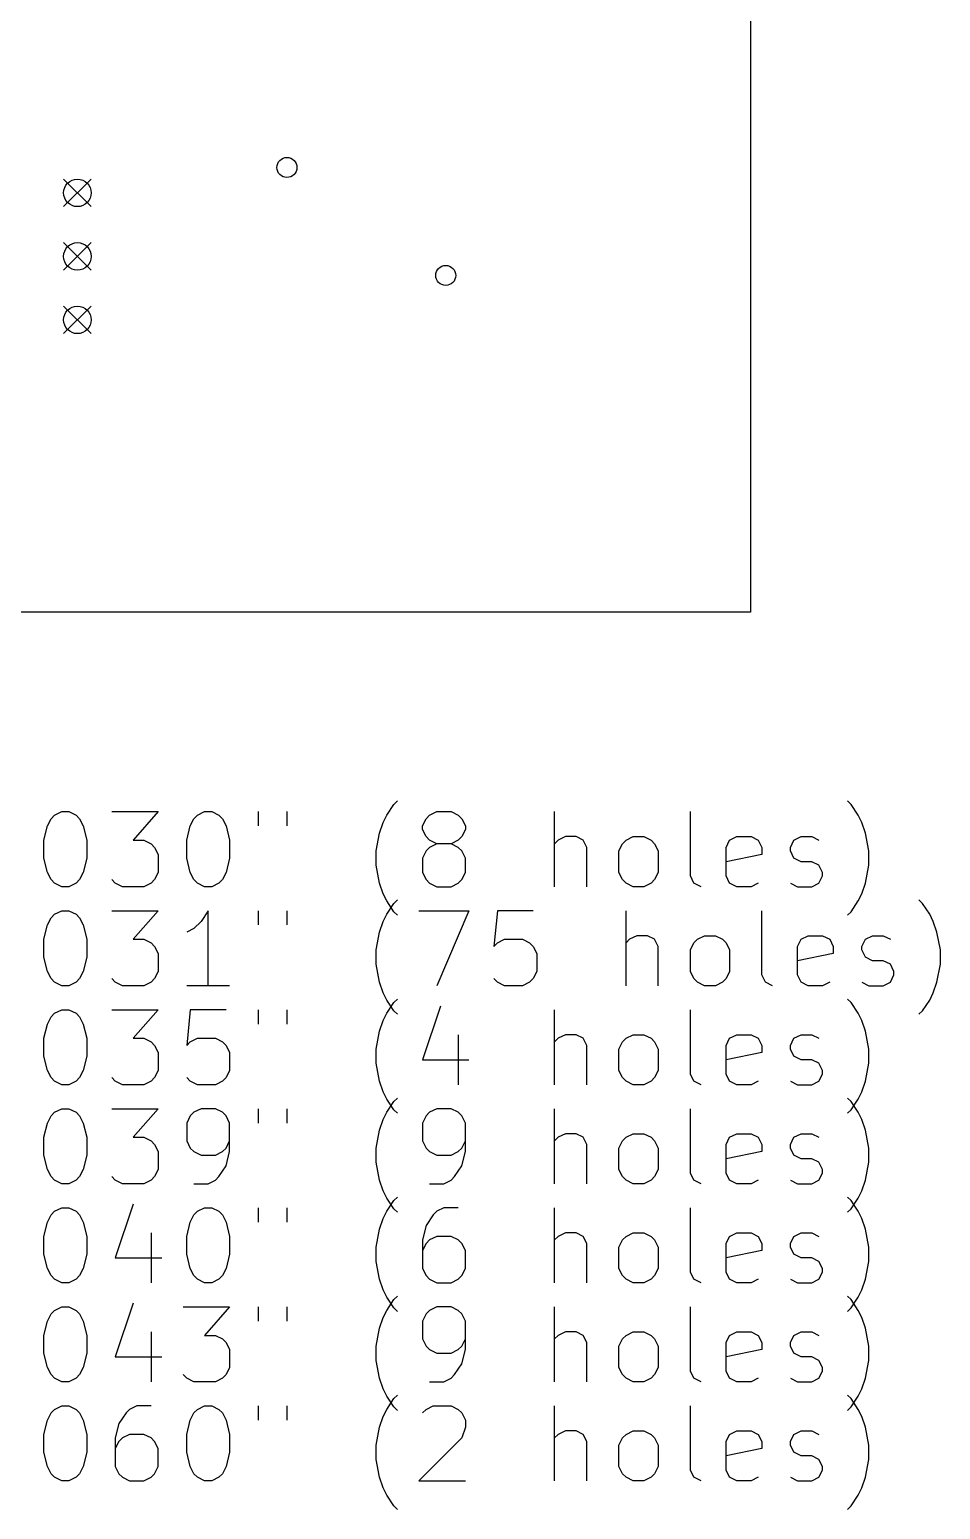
# Model space of a CAD drawing. Extents: x 100 to 170, y -134 to -17.
# Drawn here: x 133.2 to 169.6, y -134.4 to -75.3 of the extents above; entities that cross this region are included whole.
import ezdxf

# ---------------------------------------------------------------- set-up
doc = ezdxf.new("R2010")
doc.units = 0
doc.layers.add('BLACK', color=7, linetype='CONTINUOUS')

msp = doc.modelspace()

# ---------------------------------------------------------------- linework, layer by layer
at = {"layer": 'BLACK', "linetype": 'CONTINUOUS'}
for p, q in [((162.052, -17.272), (162.052, -98.552)), ((134.578, -81.238), (135.678, -82.338)), ((135.678, -81.238), (134.578, -82.338)), ((134.578, -83.778), (135.678, -84.878)), ((135.678, -83.778), (134.578, -84.878)), ((134.578, -86.318), (135.678, -87.418)), ((135.678, -86.318), (134.578, -87.418)), ((162.052, -98.552), (101.092, -98.552)), ((147.503, -106.677), (147.788, -106.248)), ((147.788, -106.248), (147.931, -106.106)), ((166.074, -106.248), (165.931, -106.106)), ((166.36, -106.677), (166.074, -106.248)), ((133.788, -107.677), (133.931, -107.106)), ((133.931, -107.106), (134.074, -106.82)), ((134.074, -106.82), (134.217, -106.677)), ((134.217, -106.677), (134.503, -106.534)), ((134.503, -106.534), (134.788, -106.534)), ((134.788, -106.534), (135.074, -106.677)), ((135.074, -106.677), (135.217, -106.82)), ((135.217, -106.82), (135.36, -107.106)), ((135.36, -107.106), (135.503, -107.677)), ((136.503, -106.534), (138.36, -106.534)), ((138.36, -106.534), (137.36, -107.677)), ((139.503, -107.677), (139.646, -107.106)), ((139.646, -107.106), (139.788, -106.82)), ((139.788, -106.82), (139.931, -106.677)), ((139.931, -106.677), (140.217, -106.534)), ((140.217, -106.534), (140.503, -106.534)), ((140.503, -106.534), (140.788, -106.677)), ((140.788, -106.677), (140.931, -106.82)), ((140.931, -106.82), (141.074, -107.106)), ((141.074, -107.106), (141.217, -107.677)), ((142.36, -106.534), (142.36, -107.106)), ((143.503, -106.534), (143.503, -107.106)), ((147.217, -107.391), (147.36, -106.963)), ((147.36, -106.963), (147.503, -106.677)), ((148.931, -107.106), (149.074, -106.82)), ((148.931, -107.248), (148.931, -107.106)), ((149.074, -106.82), (149.217, -106.677)), ((149.217, -106.677), (149.503, -106.534)), ((149.503, -106.534), (150.074, -106.534)), ((150.074, -106.534), (150.36, -106.677)), ((150.36, -106.677), (150.503, -106.82)), ((150.503, -106.82), (150.646, -107.106)), ((150.646, -107.106), (150.646, -107.248)), ((154.217, -109.534), (154.217, -106.534)), ((159.646, -109.106), (159.646, -106.534)), ((166.503, -106.963), (166.36, -106.677)), ((166.646, -107.391), (166.503, -106.963)), ((133.788, -108.391), (133.788, -107.677)), ((135.503, -107.677), (135.503, -108.391)), ((137.36, -107.677), (137.788, -107.677)), ((137.788, -107.677), (138.074, -107.82)), ((139.503, -108.391), (139.503, -107.677)), ((141.217, -107.677), (141.217, -108.391)), ((147.074, -108.106), (147.217, -107.391)), ((149.074, -107.534), (148.931, -107.248)), ((149.217, -107.677), (149.074, -107.534)), ((149.503, -107.82), (149.217, -107.677)), ((150.36, -107.677), (150.074, -107.82)), ((150.503, -107.534), (150.36, -107.677)), ((150.646, -107.248), (150.503, -107.534)), ((154.36, -107.677), (154.217, -107.82)), ((154.646, -107.534), (154.36, -107.677)), ((155.074, -107.534), (154.646, -107.534)), ((155.36, -107.677), (155.074, -107.534)), ((155.503, -107.963), (155.36, -107.677)), ((156.931, -107.82), (157.074, -107.677)), ((157.074, -107.677), (157.36, -107.534)), ((157.36, -107.534), (157.788, -107.534)), ((157.788, -107.534), (158.074, -107.677)), ((158.074, -107.677), (158.217, -107.82)), ((161.074, -107.963), (161.217, -107.677)), ((161.217, -107.677), (161.503, -107.534)), ((161.503, -107.534), (162.074, -107.534)), ((162.074, -107.534), (162.36, -107.677)), ((162.36, -107.677), (162.503, -107.963)), ((163.646, -107.963), (163.788, -107.677)), ((163.788, -107.677), (164.074, -107.534)), ((164.074, -107.534), (164.503, -107.534)), ((164.503, -107.534), (164.788, -107.677)), ((166.788, -108.106), (166.646, -107.391)), ((138.074, -107.82), (138.217, -107.963)), ((138.217, -107.963), (138.36, -108.248)), ((138.36, -108.248), (138.36, -108.963)), ((147.074, -108.677), (147.074, -108.106)), ((149.074, -108.106), (148.931, -108.391)), ((149.217, -107.963), (149.074, -108.106)), ((149.503, -107.82), (149.217, -107.963)), ((150.074, -107.82), (149.503, -107.82)), ((150.36, -107.963), (150.074, -107.82)), ((150.503, -108.106), (150.36, -107.963)), ((150.646, -108.391), (150.503, -108.106)), ((155.503, -109.534), (155.503, -107.963)), ((156.788, -108.106), (156.931, -107.82)), ((156.788, -108.963), (156.788, -108.106)), ((158.217, -107.82), (158.36, -108.106)), ((158.36, -108.106), (158.36, -108.963)), ((161.074, -109.106), (161.074, -107.963)), ((162.503, -108.248), (161.074, -108.534)), ((162.503, -107.963), (162.503, -108.248)), ((163.646, -108.106), (163.646, -107.963)), ((163.788, -108.391), (163.646, -108.106)), ((166.788, -108.677), (166.788, -108.106)), ((133.931, -108.963), (133.788, -108.391)), ((135.503, -108.391), (135.36, -108.963)), ((139.646, -108.963), (139.503, -108.391)), ((141.217, -108.391), (141.074, -108.963)), ((147.217, -109.391), (147.074, -108.677)), ((148.931, -108.391), (148.931, -108.963)), ((150.646, -108.963), (150.646, -108.391)), ((164.074, -108.534), (163.788, -108.391)), ((164.503, -108.534), (164.074, -108.534)), ((164.788, -108.677), (164.503, -108.534)), ((164.931, -108.963), (164.788, -108.677)), ((166.646, -109.391), (166.788, -108.677)), ((134.074, -109.248), (133.931, -108.963)), ((134.217, -109.391), (134.074, -109.248)), ((134.503, -109.534), (134.217, -109.391)), ((135.074, -109.391), (134.788, -109.534)), ((135.217, -109.248), (135.074, -109.391)), ((135.36, -108.963), (135.217, -109.248)), ((136.646, -109.391), (136.503, -109.248)), ((136.931, -109.534), (136.646, -109.391)), ((138.074, -109.391), (137.788, -109.534)), ((138.217, -109.248), (138.074, -109.391)), ((138.36, -108.963), (138.217, -109.248)), ((139.788, -109.248), (139.646, -108.963)), ((139.931, -109.391), (139.788, -109.248)), ((140.217, -109.534), (139.931, -109.391)), ((140.788, -109.391), (140.503, -109.534)), ((140.931, -109.248), (140.788, -109.391)), ((141.074, -108.963), (140.931, -109.248)), ((147.36, -109.82), (147.217, -109.391)), ((148.931, -108.963), (149.074, -109.248)), ((149.074, -109.248), (149.217, -109.391)), ((149.217, -109.391), (149.503, -109.534)), ((150.074, -109.534), (150.36, -109.391)), ((150.36, -109.391), (150.503, -109.248)), ((150.503, -109.248), (150.646, -108.963)), ((156.931, -109.248), (156.788, -108.963)), ((157.074, -109.391), (156.931, -109.248)), ((157.36, -109.534), (157.074, -109.391)), ((158.074, -109.391), (157.788, -109.534)), ((158.217, -109.248), (158.074, -109.391)), ((158.36, -108.963), (158.217, -109.248)), ((159.788, -109.391), (159.646, -109.106)), ((160.074, -109.534), (159.788, -109.391)), ((161.217, -109.391), (161.074, -109.106)), ((161.503, -109.534), (161.217, -109.391)), ((162.36, -109.391), (162.074, -109.534)), ((163.646, -109.391), (163.931, -109.534)), ((164.503, -109.534), (164.788, -109.391)), ((164.788, -109.391), (164.931, -109.106)), ((164.931, -109.106), (164.931, -108.963)), ((166.503, -109.82), (166.646, -109.391)), ((134.788, -109.534), (134.503, -109.534)), ((137.788, -109.534), (136.931, -109.534)), ((140.503, -109.534), (140.217, -109.534)), ((147.503, -110.106), (147.36, -109.82)), ((147.788, -110.208), (147.931, -110.066)), ((149.503, -109.534), (150.074, -109.534)), ((157.788, -109.534), (157.36, -109.534)), ((162.074, -109.534), (161.503, -109.534)), ((163.931, -109.534), (164.503, -109.534)), ((166.36, -110.106), (166.503, -109.82)), ((168.931, -110.208), (168.788, -110.066)), ((134.074, -110.78), (134.217, -110.637)), ((134.217, -110.637), (134.503, -110.494)), ((134.503, -110.494), (134.788, -110.494)), ((134.788, -110.494), (135.074, -110.637)), ((135.074, -110.637), (135.217, -110.78)), ((136.503, -110.494), (138.36, -110.494)), ((138.36, -110.494), (137.36, -111.637)), ((140.36, -110.494), (140.074, -110.923)), ((140.36, -113.494), (140.36, -110.494)), ((142.36, -110.494), (142.36, -111.066)), ((143.503, -110.494), (143.503, -111.066)), ((147.36, -110.923), (147.503, -110.637)), ((147.788, -110.534), (147.503, -110.106)), ((147.503, -110.637), (147.788, -110.208)), ((147.931, -110.677), (147.788, -110.534)), ((148.788, -110.494), (150.788, -110.494)), ((150.788, -110.494), (149.503, -113.494)), ((151.931, -110.494), (151.788, -111.923)), ((153.36, -110.494), (151.931, -110.494)), ((157.074, -113.494), (157.074, -110.494)), ((162.503, -113.066), (162.503, -110.494)), ((165.931, -110.677), (166.074, -110.534)), ((166.074, -110.534), (166.36, -110.106)), ((169.217, -110.637), (168.931, -110.208)), ((169.36, -110.923), (169.217, -110.637)), ((133.788, -111.637), (133.931, -111.066)), ((133.931, -111.066), (134.074, -110.78)), ((135.217, -110.78), (135.36, -111.066)), ((135.36, -111.066), (135.503, -111.637)), ((139.788, -111.208), (139.503, -111.351)), ((140.074, -110.923), (139.788, -111.208)), ((147.217, -111.351), (147.36, -110.923)), ((169.503, -111.351), (169.36, -110.923)), ((133.788, -112.351), (133.788, -111.637)), ((135.503, -111.637), (135.503, -112.351)), ((137.36, -111.637), (137.788, -111.637)), ((137.788, -111.637), (138.074, -111.78)), ((138.074, -111.78), (138.217, -111.923)), ((147.074, -112.066), (147.217, -111.351)), ((151.788, -111.923), (151.931, -111.78)), ((151.931, -111.78), (152.217, -111.637)), ((152.217, -111.637), (152.931, -111.637)), ((152.931, -111.637), (153.217, -111.78)), ((153.217, -111.78), (153.36, -111.923)), ((157.217, -111.637), (157.074, -111.78)), ((157.503, -111.494), (157.217, -111.637)), ((157.931, -111.494), (157.503, -111.494)), ((158.217, -111.637), (157.931, -111.494)), ((158.36, -111.923), (158.217, -111.637)), ((159.646, -112.066), (159.788, -111.78)), ((159.788, -111.78), (159.931, -111.637)), ((159.931, -111.637), (160.217, -111.494)), ((160.217, -111.494), (160.646, -111.494)), ((160.646, -111.494), (160.931, -111.637)), ((160.931, -111.637), (161.074, -111.78)), ((161.074, -111.78), (161.217, -112.066)), ((163.931, -111.923), (164.074, -111.637)), ((164.074, -111.637), (164.36, -111.494)), ((164.36, -111.494), (164.931, -111.494)), ((164.931, -111.494), (165.217, -111.637)), ((165.217, -111.637), (165.36, -111.923)), ((166.503, -111.923), (166.646, -111.637)), ((166.646, -111.637), (166.931, -111.494)), ((166.931, -111.494), (167.36, -111.494)), ((167.36, -111.494), (167.646, -111.637)), ((169.646, -112.066), (169.503, -111.351)), ((133.931, -112.923), (133.788, -112.351)), ((135.503, -112.351), (135.36, -112.923)), ((138.217, -111.923), (138.36, -112.208)), ((138.36, -112.208), (138.36, -112.923)), ((147.074, -112.637), (147.074, -112.066)), ((153.36, -111.923), (153.503, -112.208)), ((153.503, -112.208), (153.503, -112.923)), ((158.36, -113.494), (158.36, -111.923)), ((159.646, -112.923), (159.646, -112.066)), ((161.217, -112.066), (161.217, -112.923)), ((163.931, -113.066), (163.931, -111.923)), ((165.36, -112.208), (163.931, -112.494)), ((165.36, -111.923), (165.36, -112.208)), ((166.503, -112.066), (166.503, -111.923)), ((166.646, -112.351), (166.503, -112.066)), ((166.931, -112.494), (166.646, -112.351)), ((169.646, -112.637), (169.646, -112.066)), ((134.074, -113.208), (133.931, -112.923)), ((135.36, -112.923), (135.217, -113.208)), ((138.36, -112.923), (138.217, -113.208)), ((147.217, -113.351), (147.074, -112.637)), ((153.503, -112.923), (153.36, -113.208)), ((159.788, -113.208), (159.646, -112.923)), ((161.217, -112.923), (161.074, -113.208)), ((167.36, -112.494), (166.931, -112.494)), ((167.646, -112.637), (167.36, -112.494)), ((167.788, -112.923), (167.646, -112.637)), ((167.788, -113.066), (167.788, -112.923)), ((169.503, -113.351), (169.646, -112.637)), ((134.217, -113.351), (134.074, -113.208)), ((134.503, -113.494), (134.217, -113.351)), ((134.788, -113.494), (134.503, -113.494)), ((135.074, -113.351), (134.788, -113.494)), ((135.217, -113.208), (135.074, -113.351)), ((136.646, -113.351), (136.503, -113.208)), ((136.931, -113.494), (136.646, -113.351)), ((137.788, -113.494), (136.931, -113.494)), ((138.074, -113.351), (137.788, -113.494)), ((138.217, -113.208), (138.074, -113.351)), ((141.217, -113.494), (139.503, -113.494)), ((147.36, -113.78), (147.217, -113.351)), ((151.931, -113.351), (151.788, -113.208)), ((152.217, -113.494), (151.931, -113.351)), ((152.931, -113.494), (152.217, -113.494)), ((153.217, -113.351), (152.931, -113.494)), ((153.36, -113.208), (153.217, -113.351)), ((159.931, -113.351), (159.788, -113.208)), ((160.217, -113.494), (159.931, -113.351)), ((160.646, -113.494), (160.217, -113.494)), ((160.931, -113.351), (160.646, -113.494)), ((161.074, -113.208), (160.931, -113.351)), ((162.646, -113.351), (162.503, -113.066)), ((162.931, -113.494), (162.646, -113.351)), ((164.074, -113.351), (163.931, -113.066)), ((164.36, -113.494), (164.074, -113.351)), ((164.931, -113.494), (164.36, -113.494)), ((165.217, -113.351), (164.931, -113.494)), ((166.503, -113.351), (166.788, -113.494)), ((166.788, -113.494), (167.36, -113.494)), ((167.36, -113.494), (167.646, -113.351)), ((167.646, -113.351), (167.788, -113.066)), ((169.36, -113.78), (169.503, -113.351)), ((147.503, -114.066), (147.36, -113.78)), ((147.788, -114.494), (147.503, -114.066)), ((147.503, -114.597), (147.788, -114.168)), ((147.788, -114.168), (147.931, -114.026)), ((166.074, -114.168), (165.931, -114.026)), ((166.36, -114.597), (166.074, -114.168)), ((168.931, -114.494), (169.217, -114.066)), ((169.217, -114.066), (169.36, -113.78)), ((133.931, -115.026), (134.074, -114.74)), ((134.074, -114.74), (134.217, -114.597)), ((134.217, -114.597), (134.503, -114.454)), ((134.503, -114.454), (134.788, -114.454)), ((134.788, -114.454), (135.074, -114.597)), ((135.074, -114.597), (135.217, -114.74)), ((135.217, -114.74), (135.36, -115.026)), ((136.503, -114.454), (138.36, -114.454)), ((138.36, -114.454), (137.36, -115.597)), ((139.646, -114.454), (139.503, -115.883)), ((141.074, -114.454), (139.646, -114.454)), ((142.36, -114.454), (142.36, -115.026)), ((143.503, -114.454), (143.503, -115.026)), ((147.36, -114.883), (147.503, -114.597)), ((147.931, -114.637), (147.788, -114.494)), ((149.646, -114.311), (148.931, -116.454)), ((154.217, -117.454), (154.217, -114.454)), ((159.646, -117.026), (159.646, -114.454)), ((166.503, -114.883), (166.36, -114.597)), ((168.788, -114.637), (168.931, -114.494)), ((133.788, -115.597), (133.931, -115.026)), ((135.36, -115.026), (135.503, -115.597)), ((147.074, -116.026), (147.217, -115.311)), ((147.217, -115.311), (147.36, -114.883)), ((166.646, -115.311), (166.503, -114.883)), ((166.788, -116.026), (166.646, -115.311)), ((133.788, -116.311), (133.788, -115.597)), ((135.503, -115.597), (135.503, -116.311)), ((137.36, -115.597), (137.788, -115.597)), ((137.788, -115.597), (138.074, -115.74)), ((138.074, -115.74), (138.217, -115.883)), ((138.217, -115.883), (138.36, -116.168)), ((139.503, -115.883), (139.646, -115.74)), ((139.646, -115.74), (139.931, -115.597)), ((139.931, -115.597), (140.646, -115.597)), ((140.646, -115.597), (140.931, -115.74)), ((140.931, -115.74), (141.074, -115.883)), ((141.074, -115.883), (141.217, -116.168)), ((150.36, -115.454), (150.36, -117.454)), ((154.36, -115.597), (154.217, -115.74)), ((154.646, -115.454), (154.36, -115.597)), ((155.074, -115.454), (154.646, -115.454)), ((155.36, -115.597), (155.074, -115.454)), ((155.503, -115.883), (155.36, -115.597)), ((155.503, -117.454), (155.503, -115.883)), ((156.788, -116.026), (156.931, -115.74)), ((156.931, -115.74), (157.074, -115.597)), ((157.074, -115.597), (157.36, -115.454)), ((157.36, -115.454), (157.788, -115.454)), ((157.788, -115.454), (158.074, -115.597)), ((158.074, -115.597), (158.217, -115.74)), ((158.217, -115.74), (158.36, -116.026)), ((161.074, -115.883), (161.217, -115.597)), ((161.074, -117.026), (161.074, -115.883)), ((161.217, -115.597), (161.503, -115.454)), ((161.503, -115.454), (162.074, -115.454)), ((162.074, -115.454), (162.36, -115.597)), ((162.36, -115.597), (162.503, -115.883)), ((162.503, -115.883), (162.503, -116.168)), ((163.646, -115.883), (163.788, -115.597)), ((163.646, -116.026), (163.646, -115.883)), ((163.788, -115.597), (164.074, -115.454)), ((164.074, -115.454), (164.503, -115.454)), ((164.503, -115.454), (164.788, -115.597)), ((133.931, -116.883), (133.788, -116.311)), ((135.503, -116.311), (135.36, -116.883)), ((138.36, -116.168), (138.36, -116.883)), ((141.217, -116.168), (141.217, -116.883)), ((147.074, -116.597), (147.074, -116.026)), ((148.931, -116.454), (150.788, -116.454)), ((156.788, -116.883), (156.788, -116.026)), ((158.36, -116.026), (158.36, -116.883)), ((162.503, -116.168), (161.074, -116.454)), ((163.788, -116.311), (163.646, -116.026)), ((164.074, -116.454), (163.788, -116.311)), ((164.503, -116.454), (164.074, -116.454)), ((164.788, -116.597), (164.503, -116.454)), ((166.788, -116.597), (166.788, -116.026)), ((134.074, -117.168), (133.931, -116.883)), ((134.217, -117.311), (134.074, -117.168)), ((135.217, -117.168), (135.074, -117.311)), ((135.36, -116.883), (135.217, -117.168)), ((136.646, -117.311), (136.503, -117.168)), ((138.217, -117.168), (138.074, -117.311)), ((138.36, -116.883), (138.217, -117.168)), ((139.646, -117.311), (139.503, -117.168)), ((141.074, -117.168), (140.931, -117.311)), ((141.217, -116.883), (141.074, -117.168)), ((147.217, -117.311), (147.074, -116.597)), ((156.931, -117.168), (156.788, -116.883)), ((157.074, -117.311), (156.931, -117.168)), ((158.217, -117.168), (158.074, -117.311)), ((158.36, -116.883), (158.217, -117.168)), ((159.788, -117.311), (159.646, -117.026)), ((161.217, -117.311), (161.074, -117.026)), ((164.931, -116.883), (164.788, -116.597)), ((164.788, -117.311), (164.931, -117.026)), ((164.931, -117.026), (164.931, -116.883)), ((166.646, -117.311), (166.788, -116.597)), ((134.503, -117.454), (134.217, -117.311)), ((134.788, -117.454), (134.503, -117.454)), ((135.074, -117.311), (134.788, -117.454)), ((136.931, -117.454), (136.646, -117.311)), ((137.788, -117.454), (136.931, -117.454)), ((138.074, -117.311), (137.788, -117.454)), ((139.931, -117.454), (139.646, -117.311)), ((140.646, -117.454), (139.931, -117.454)), ((140.931, -117.311), (140.646, -117.454)), ((147.36, -117.74), (147.217, -117.311)), ((147.503, -118.026), (147.36, -117.74)), ((157.36, -117.454), (157.074, -117.311)), ((157.788, -117.454), (157.36, -117.454)), ((158.074, -117.311), (157.788, -117.454)), ((160.074, -117.454), (159.788, -117.311)), ((161.503, -117.454), (161.217, -117.311)), ((162.074, -117.454), (161.503, -117.454)), ((162.36, -117.311), (162.074, -117.454)), ((163.646, -117.311), (163.931, -117.454)), ((163.931, -117.454), (164.503, -117.454)), ((164.503, -117.454), (164.788, -117.311)), ((166.36, -118.026), (166.503, -117.74)), ((166.503, -117.74), (166.646, -117.311)), ((147.788, -118.454), (147.503, -118.026)), ((147.503, -118.557), (147.788, -118.128)), ((147.788, -118.128), (147.931, -117.986)), ((166.074, -118.128), (165.931, -117.986)), ((166.074, -118.454), (166.36, -118.026)), ((166.36, -118.557), (166.074, -118.128)), ((133.931, -118.986), (134.074, -118.7)), ((134.074, -118.7), (134.217, -118.557)), ((134.217, -118.557), (134.503, -118.414)), ((134.503, -118.414), (134.788, -118.414)), ((134.788, -118.414), (135.074, -118.557)), ((135.074, -118.557), (135.217, -118.7)), ((135.217, -118.7), (135.36, -118.986)), ((136.503, -118.414), (138.36, -118.414)), ((138.36, -118.414), (137.36, -119.557)), ((139.646, -118.7), (139.503, -118.986)), ((139.788, -118.557), (139.646, -118.7)), ((140.074, -118.414), (139.788, -118.557)), ((140.646, -118.414), (140.074, -118.414)), ((140.931, -118.557), (140.646, -118.414)), ((141.074, -118.7), (140.931, -118.557)), ((141.217, -118.986), (141.074, -118.7)), ((142.36, -118.414), (142.36, -118.986)), ((143.503, -118.414), (143.503, -118.986)), ((147.217, -119.271), (147.36, -118.843)), ((147.36, -118.843), (147.503, -118.557)), ((147.931, -118.597), (147.788, -118.454)), ((149.074, -118.7), (148.931, -118.986)), ((149.217, -118.557), (149.074, -118.7)), ((149.503, -118.414), (149.217, -118.557)), ((150.074, -118.414), (149.503, -118.414)), ((150.36, -118.557), (150.074, -118.414)), ((150.503, -118.7), (150.36, -118.557)), ((150.646, -118.986), (150.503, -118.7)), ((154.217, -121.414), (154.217, -118.414)), ((159.646, -120.986), (159.646, -118.414)), ((165.931, -118.597), (166.074, -118.454)), ((166.503, -118.843), (166.36, -118.557)), ((166.646, -119.271), (166.503, -118.843)), ((133.788, -119.557), (133.931, -118.986)), ((135.36, -118.986), (135.503, -119.557)), ((139.503, -118.986), (139.503, -119.7)), ((141.217, -120.128), (141.217, -118.986)), ((147.074, -119.986), (147.217, -119.271)), ((148.931, -118.986), (148.931, -119.7)), ((150.646, -120.128), (150.646, -118.986)), ((154.646, -119.414), (154.36, -119.557)), ((155.074, -119.414), (154.646, -119.414)), ((155.36, -119.557), (155.074, -119.414)), ((157.074, -119.557), (157.36, -119.414)), ((157.36, -119.414), (157.788, -119.414)), ((157.788, -119.414), (158.074, -119.557)), ((161.217, -119.557), (161.503, -119.414)), ((161.503, -119.414), (162.074, -119.414)), ((162.074, -119.414), (162.36, -119.557)), ((163.788, -119.557), (164.074, -119.414)), ((164.074, -119.414), (164.503, -119.414)), ((164.503, -119.414), (164.788, -119.557)), ((166.788, -119.986), (166.646, -119.271)), ((133.788, -120.271), (133.788, -119.557)), ((135.503, -119.557), (135.503, -120.271)), ((137.36, -119.557), (137.788, -119.557)), ((137.788, -119.557), (138.074, -119.7)), ((138.074, -119.7), (138.217, -119.843)), ((138.217, -119.843), (138.36, -120.128)), ((138.36, -120.128), (138.36, -120.843)), ((139.503, -119.7), (139.646, -119.986)), ((139.646, -119.986), (139.788, -120.128)), ((139.788, -120.128), (140.074, -120.271)), ((140.646, -120.271), (140.931, -120.128)), ((140.931, -120.128), (141.074, -119.986)), ((141.074, -119.986), (141.217, -119.7)), ((141.074, -120.7), (141.217, -120.128)), ((147.074, -120.557), (147.074, -119.986)), ((148.931, -119.7), (149.074, -119.986)), ((149.074, -119.986), (149.217, -120.128)), ((149.217, -120.128), (149.503, -120.271)), ((150.074, -120.271), (150.36, -120.128)), ((150.36, -120.128), (150.503, -119.986)), ((150.503, -119.986), (150.646, -119.7)), ((150.503, -120.7), (150.646, -120.128)), ((154.36, -119.557), (154.217, -119.7)), ((155.503, -119.843), (155.36, -119.557)), ((155.503, -121.414), (155.503, -119.843)), ((156.788, -119.986), (156.931, -119.7)), ((156.788, -120.843), (156.788, -119.986)), ((156.931, -119.7), (157.074, -119.557)), ((158.074, -119.557), (158.217, -119.7)), ((158.217, -119.7), (158.36, -119.986)), ((158.36, -119.986), (158.36, -120.843)), ((161.074, -119.843), (161.217, -119.557)), ((161.074, -120.986), (161.074, -119.843)), ((162.503, -120.128), (161.074, -120.414)), ((162.36, -119.557), (162.503, -119.843)), ((162.503, -119.843), (162.503, -120.128)), ((163.646, -119.843), (163.788, -119.557)), ((163.646, -119.986), (163.646, -119.843)), ((163.788, -120.271), (163.646, -119.986)), ((166.788, -120.557), (166.788, -119.986)), ((133.931, -120.843), (133.788, -120.271)), ((135.503, -120.271), (135.36, -120.843)), ((140.074, -120.271), (140.646, -120.271)), ((140.788, -121.128), (141.074, -120.7)), ((147.217, -121.271), (147.074, -120.557)), ((149.503, -120.271), (150.074, -120.271)), ((150.217, -121.128), (150.503, -120.7)), ((164.074, -120.414), (163.788, -120.271)), ((164.503, -120.414), (164.074, -120.414)), ((164.788, -120.557), (164.503, -120.414)), ((164.931, -120.843), (164.788, -120.557)), ((166.646, -121.271), (166.788, -120.557)), ((134.074, -121.128), (133.931, -120.843)), ((134.217, -121.271), (134.074, -121.128)), ((134.503, -121.414), (134.217, -121.271)), ((135.074, -121.271), (134.788, -121.414)), ((135.217, -121.128), (135.074, -121.271)), ((135.36, -120.843), (135.217, -121.128)), ((136.646, -121.271), (136.503, -121.128)), ((136.931, -121.414), (136.646, -121.271)), ((138.074, -121.271), (137.788, -121.414)), ((138.217, -121.128), (138.074, -121.271)), ((138.36, -120.843), (138.217, -121.128)), ((140.36, -121.414), (140.646, -121.271)), ((140.646, -121.271), (140.788, -121.128)), ((147.36, -121.7), (147.217, -121.271)), ((149.788, -121.414), (150.074, -121.271)), ((150.074, -121.271), (150.217, -121.128)), ((156.931, -121.128), (156.788, -120.843)), ((157.074, -121.271), (156.931, -121.128)), ((157.36, -121.414), (157.074, -121.271)), ((158.074, -121.271), (157.788, -121.414)), ((158.217, -121.128), (158.074, -121.271)), ((158.36, -120.843), (158.217, -121.128)), ((159.788, -121.271), (159.646, -120.986)), ((160.074, -121.414), (159.788, -121.271)), ((161.217, -121.271), (161.074, -120.986)), ((161.503, -121.414), (161.217, -121.271)), ((162.36, -121.271), (162.074, -121.414)), ((163.646, -121.271), (163.931, -121.414)), ((164.503, -121.414), (164.788, -121.271)), ((164.788, -121.271), (164.931, -120.986)), ((164.931, -120.986), (164.931, -120.843)), ((166.503, -121.7), (166.646, -121.271)), ((134.788, -121.414), (134.503, -121.414)), ((137.788, -121.414), (136.931, -121.414)), ((139.788, -121.414), (140.36, -121.414)), ((147.503, -121.986), (147.36, -121.7)), ((149.217, -121.414), (149.788, -121.414)), ((157.788, -121.414), (157.36, -121.414)), ((162.074, -121.414), (161.503, -121.414)), ((163.931, -121.414), (164.503, -121.414)), ((166.36, -121.986), (166.503, -121.7)), ((134.217, -122.517), (134.503, -122.374)), ((134.503, -122.374), (134.788, -122.374)), ((134.788, -122.374), (135.074, -122.517)), ((137.36, -122.231), (136.646, -124.374)), ((139.931, -122.517), (140.217, -122.374)), ((140.217, -122.374), (140.503, -122.374)), ((140.503, -122.374), (140.788, -122.517)), ((142.36, -122.374), (142.36, -122.946)), ((143.503, -122.374), (143.503, -122.946)), ((147.788, -122.414), (147.503, -121.986)), ((147.503, -122.517), (147.788, -122.088)), ((147.788, -122.088), (147.931, -121.946)), ((147.931, -122.557), (147.788, -122.414)), ((149.788, -122.374), (149.503, -122.517)), ((150.36, -122.374), (149.788, -122.374)), ((154.217, -125.374), (154.217, -122.374)), ((159.646, -124.946), (159.646, -122.374)), ((166.074, -122.088), (165.931, -121.946)), ((165.931, -122.557), (166.074, -122.414)), ((166.074, -122.414), (166.36, -121.986)), ((166.36, -122.517), (166.074, -122.088)), ((133.788, -123.517), (133.931, -122.946)), ((133.931, -122.946), (134.074, -122.66)), ((134.074, -122.66), (134.217, -122.517)), ((135.074, -122.517), (135.217, -122.66)), ((135.217, -122.66), (135.36, -122.946)), ((135.36, -122.946), (135.503, -123.517)), ((139.503, -123.517), (139.646, -122.946)), ((139.646, -122.946), (139.788, -122.66)), ((139.788, -122.66), (139.931, -122.517)), ((140.788, -122.517), (140.931, -122.66)), ((140.931, -122.66), (141.074, -122.946)), ((141.074, -122.946), (141.217, -123.517)), ((147.217, -123.231), (147.36, -122.803)), ((147.36, -122.803), (147.503, -122.517)), ((149.074, -123.088), (148.931, -123.66)), ((149.36, -122.66), (149.074, -123.088)), ((149.503, -122.517), (149.36, -122.66)), ((166.503, -122.803), (166.36, -122.517)), ((166.646, -123.231), (166.503, -122.803)), ((133.788, -124.231), (133.788, -123.517)), ((135.503, -123.517), (135.503, -124.231)), ((138.074, -123.374), (138.074, -125.374)), ((139.503, -124.231), (139.503, -123.517)), ((141.217, -123.517), (141.217, -124.231)), ((147.074, -123.946), (147.217, -123.231)), ((148.931, -123.66), (148.931, -124.803)), ((149.217, -123.66), (149.074, -123.803)), ((149.503, -123.517), (149.217, -123.66)), ((150.074, -123.517), (149.503, -123.517)), ((150.36, -123.66), (150.074, -123.517)), ((150.503, -123.803), (150.36, -123.66)), ((154.36, -123.517), (154.217, -123.66)), ((154.646, -123.374), (154.36, -123.517)), ((155.074, -123.374), (154.646, -123.374)), ((155.36, -123.517), (155.074, -123.374)), ((155.503, -123.803), (155.36, -123.517)), ((156.788, -123.946), (156.931, -123.66)), ((156.931, -123.66), (157.074, -123.517)), ((157.074, -123.517), (157.36, -123.374)), ((157.36, -123.374), (157.788, -123.374)), ((157.788, -123.374), (158.074, -123.517)), ((158.074, -123.517), (158.217, -123.66)), ((158.217, -123.66), (158.36, -123.946)), ((161.074, -123.803), (161.217, -123.517)), ((161.217, -123.517), (161.503, -123.374)), ((161.503, -123.374), (162.074, -123.374)), ((162.074, -123.374), (162.36, -123.517)), ((162.36, -123.517), (162.503, -123.803)), ((163.646, -123.803), (163.788, -123.517)), ((163.788, -123.517), (164.074, -123.374)), ((164.074, -123.374), (164.503, -123.374)), ((164.503, -123.374), (164.788, -123.517)), ((166.788, -123.946), (166.646, -123.231)), ((133.931, -124.803), (133.788, -124.231)), ((135.503, -124.231), (135.36, -124.803)), ((139.646, -124.803), (139.503, -124.231)), ((141.217, -124.231), (141.074, -124.803)), ((147.074, -124.517), (147.074, -123.946)), ((149.074, -123.803), (148.931, -124.088)), ((150.646, -124.088), (150.503, -123.803)), ((150.646, -124.803), (150.646, -124.088)), ((155.503, -125.374), (155.503, -123.803)), ((156.788, -124.803), (156.788, -123.946)), ((158.36, -123.946), (158.36, -124.803)), ((161.074, -124.946), (161.074, -123.803)), ((162.503, -124.088), (161.074, -124.374)), ((162.503, -123.803), (162.503, -124.088)), ((163.646, -123.946), (163.646, -123.803)), ((163.788, -124.231), (163.646, -123.946)), ((164.074, -124.374), (163.788, -124.231)), ((166.788, -124.517), (166.788, -123.946)), ((134.074, -125.088), (133.931, -124.803)), ((135.36, -124.803), (135.217, -125.088)), ((136.646, -124.374), (138.503, -124.374)), ((139.788, -125.088), (139.646, -124.803)), ((141.074, -124.803), (140.931, -125.088)), ((147.217, -125.231), (147.074, -124.517)), ((148.931, -124.803), (149.074, -125.088)), ((150.503, -125.088), (150.646, -124.803)), ((156.931, -125.088), (156.788, -124.803)), ((158.36, -124.803), (158.217, -125.088)), ((164.503, -124.374), (164.074, -124.374)), ((164.788, -124.517), (164.503, -124.374)), ((164.931, -124.803), (164.788, -124.517)), ((164.931, -124.946), (164.931, -124.803)), ((166.646, -125.231), (166.788, -124.517)), ((134.217, -125.231), (134.074, -125.088)), ((134.503, -125.374), (134.217, -125.231)), ((134.788, -125.374), (134.503, -125.374)), ((135.074, -125.231), (134.788, -125.374)), ((135.217, -125.088), (135.074, -125.231)), ((139.931, -125.231), (139.788, -125.088)), ((140.217, -125.374), (139.931, -125.231)), ((140.503, -125.374), (140.217, -125.374)), ((140.788, -125.231), (140.503, -125.374)), ((140.931, -125.088), (140.788, -125.231)), ((147.36, -125.66), (147.217, -125.231)), ((149.074, -125.088), (149.217, -125.231)), ((149.217, -125.231), (149.503, -125.374)), ((149.503, -125.374), (150.074, -125.374)), ((150.074, -125.374), (150.36, -125.231)), ((150.36, -125.231), (150.503, -125.088)), ((157.074, -125.231), (156.931, -125.088)), ((157.36, -125.374), (157.074, -125.231)), ((157.788, -125.374), (157.36, -125.374)), ((158.074, -125.231), (157.788, -125.374)), ((158.217, -125.088), (158.074, -125.231)), ((159.788, -125.231), (159.646, -124.946)), ((160.074, -125.374), (159.788, -125.231)), ((161.217, -125.231), (161.074, -124.946)), ((161.503, -125.374), (161.217, -125.231)), ((162.074, -125.374), (161.503, -125.374)), ((162.36, -125.231), (162.074, -125.374)), ((163.646, -125.231), (163.931, -125.374)), ((163.931, -125.374), (164.503, -125.374)), ((164.503, -125.374), (164.788, -125.231)), ((164.788, -125.231), (164.931, -124.946)), ((166.503, -125.66), (166.646, -125.231)), ((147.503, -125.946), (147.36, -125.66)), ((147.788, -126.374), (147.503, -125.946)), ((147.503, -126.477), (147.788, -126.048)), ((147.788, -126.048), (147.931, -125.906)), ((166.074, -126.048), (165.931, -125.906)), ((166.074, -126.374), (166.36, -125.946)), ((166.36, -126.477), (166.074, -126.048)), ((166.36, -125.946), (166.503, -125.66)), ((133.931, -126.906), (134.074, -126.62)), ((134.074, -126.62), (134.217, -126.477)), ((134.217, -126.477), (134.503, -126.334)), ((134.503, -126.334), (134.788, -126.334)), ((134.788, -126.334), (135.074, -126.477)), ((135.074, -126.477), (135.217, -126.62)), ((135.217, -126.62), (135.36, -126.906)), ((137.36, -126.191), (136.646, -128.334)), ((139.36, -126.334), (141.217, -126.334)), ((141.217, -126.334), (140.217, -127.477)), ((142.36, -126.334), (142.36, -126.906)), ((143.503, -126.334), (143.503, -126.906)), ((147.36, -126.763), (147.503, -126.477)), ((147.931, -126.517), (147.788, -126.374)), ((149.074, -126.62), (148.931, -126.906)), ((149.217, -126.477), (149.074, -126.62)), ((149.503, -126.334), (149.217, -126.477)), ((150.074, -126.334), (149.503, -126.334)), ((150.36, -126.477), (150.074, -126.334)), ((150.503, -126.62), (150.36, -126.477)), ((150.646, -126.906), (150.503, -126.62)), ((154.217, -129.334), (154.217, -126.334)), ((159.646, -128.906), (159.646, -126.334)), ((165.931, -126.517), (166.074, -126.374)), ((166.503, -126.763), (166.36, -126.477)), ((133.788, -127.477), (133.931, -126.906)), ((135.36, -126.906), (135.503, -127.477)), ((147.074, -127.906), (147.217, -127.191)), ((147.217, -127.191), (147.36, -126.763)), ((148.931, -126.906), (148.931, -127.62)), ((150.646, -128.048), (150.646, -126.906)), ((166.646, -127.191), (166.503, -126.763)), ((166.788, -127.906), (166.646, -127.191)), ((133.788, -128.191), (133.788, -127.477)), ((135.503, -127.477), (135.503, -128.191)), ((138.074, -127.334), (138.074, -129.334)), ((140.217, -127.477), (140.646, -127.477)), ((140.646, -127.477), (140.931, -127.62)), ((140.931, -127.62), (141.074, -127.763)), ((141.074, -127.763), (141.217, -128.048)), ((148.931, -127.62), (149.074, -127.906)), ((150.503, -127.906), (150.646, -127.62)), ((154.36, -127.477), (154.217, -127.62)), ((154.646, -127.334), (154.36, -127.477)), ((155.074, -127.334), (154.646, -127.334)), ((155.36, -127.477), (155.074, -127.334)), ((155.503, -127.763), (155.36, -127.477)), ((155.503, -129.334), (155.503, -127.763)), ((156.788, -127.906), (156.931, -127.62)), ((156.931, -127.62), (157.074, -127.477)), ((157.074, -127.477), (157.36, -127.334)), ((157.36, -127.334), (157.788, -127.334)), ((157.788, -127.334), (158.074, -127.477)), ((158.074, -127.477), (158.217, -127.62)), ((158.217, -127.62), (158.36, -127.906)), ((161.074, -127.763), (161.217, -127.477)), ((161.074, -128.906), (161.074, -127.763)), ((161.217, -127.477), (161.503, -127.334)), ((161.503, -127.334), (162.074, -127.334)), ((162.074, -127.334), (162.36, -127.477)), ((162.36, -127.477), (162.503, -127.763)), ((162.503, -127.763), (162.503, -128.048)), ((163.646, -127.763), (163.788, -127.477)), ((163.646, -127.906), (163.646, -127.763)), ((163.788, -127.477), (164.074, -127.334)), ((164.074, -127.334), (164.503, -127.334)), ((164.503, -127.334), (164.788, -127.477)), ((133.931, -128.763), (133.788, -128.191)), ((135.503, -128.191), (135.36, -128.763)), ((136.646, -128.334), (138.503, -128.334)), ((141.217, -128.048), (141.217, -128.763)), ((147.074, -128.477), (147.074, -127.906)), ((149.074, -127.906), (149.217, -128.048)), ((149.217, -128.048), (149.503, -128.191)), ((149.503, -128.191), (150.074, -128.191)), ((150.074, -128.191), (150.36, -128.048)), ((150.36, -128.048), (150.503, -127.906)), ((150.503, -128.62), (150.646, -128.048)), ((156.788, -128.763), (156.788, -127.906)), ((158.36, -127.906), (158.36, -128.763)), ((162.503, -128.048), (161.074, -128.334)), ((163.788, -128.191), (163.646, -127.906)), ((164.074, -128.334), (163.788, -128.191)), ((164.503, -128.334), (164.074, -128.334)), ((164.788, -128.477), (164.503, -128.334)), ((166.788, -128.477), (166.788, -127.906)), ((134.074, -129.048), (133.931, -128.763)), ((135.36, -128.763), (135.217, -129.048)), ((141.217, -128.763), (141.074, -129.048)), ((147.217, -129.191), (147.074, -128.477)), ((150.217, -129.048), (150.503, -128.62)), ((156.931, -129.048), (156.788, -128.763)), ((158.36, -128.763), (158.217, -129.048)), ((159.788, -129.191), (159.646, -128.906)), ((161.217, -129.191), (161.074, -128.906)), ((164.931, -128.763), (164.788, -128.477)), ((164.788, -129.191), (164.931, -128.906)), ((164.931, -128.906), (164.931, -128.763)), ((166.646, -129.191), (166.788, -128.477)), ((134.217, -129.191), (134.074, -129.048)), ((134.503, -129.334), (134.217, -129.191)), ((134.788, -129.334), (134.503, -129.334)), ((135.074, -129.191), (134.788, -129.334)), ((135.217, -129.048), (135.074, -129.191)), ((139.503, -129.191), (139.36, -129.048)), ((139.788, -129.334), (139.503, -129.191)), ((140.646, -129.334), (139.788, -129.334)), ((140.931, -129.191), (140.646, -129.334)), ((141.074, -129.048), (140.931, -129.191)), ((147.36, -129.62), (147.217, -129.191)), ((149.217, -129.334), (149.788, -129.334)), ((149.788, -129.334), (150.074, -129.191)), ((150.074, -129.191), (150.217, -129.048)), ((157.074, -129.191), (156.931, -129.048)), ((157.36, -129.334), (157.074, -129.191)), ((157.788, -129.334), (157.36, -129.334)), ((158.074, -129.191), (157.788, -129.334)), ((158.217, -129.048), (158.074, -129.191)), ((160.074, -129.334), (159.788, -129.191)), ((161.503, -129.334), (161.217, -129.191)), ((162.074, -129.334), (161.503, -129.334)), ((162.36, -129.191), (162.074, -129.334)), ((163.646, -129.191), (163.931, -129.334)), ((163.931, -129.334), (164.503, -129.334)), ((164.503, -129.334), (164.788, -129.191)), ((166.503, -129.62), (166.646, -129.191)), ((147.503, -129.906), (147.36, -129.62)), ((147.788, -130.334), (147.503, -129.906)), ((147.503, -130.437), (147.788, -130.008)), ((147.788, -130.008), (147.931, -129.866)), ((166.074, -130.008), (165.931, -129.866)), ((166.074, -130.334), (166.36, -129.906)), ((166.36, -130.437), (166.074, -130.008)), ((166.36, -129.906), (166.503, -129.62)), ((133.931, -130.866), (134.074, -130.58)), ((134.074, -130.58), (134.217, -130.437)), ((134.217, -130.437), (134.503, -130.294)), ((134.503, -130.294), (134.788, -130.294)), ((134.788, -130.294), (135.074, -130.437)), ((135.074, -130.437), (135.217, -130.58)), ((135.217, -130.58), (135.36, -130.866)), ((137.074, -130.58), (136.788, -131.008)), ((137.217, -130.437), (137.074, -130.58)), ((137.503, -130.294), (137.217, -130.437)), ((138.074, -130.294), (137.503, -130.294)), ((139.646, -130.866), (139.788, -130.58)), ((139.788, -130.58), (139.931, -130.437)), ((139.931, -130.437), (140.217, -130.294)), ((140.217, -130.294), (140.503, -130.294)), ((140.503, -130.294), (140.788, -130.437)), ((140.788, -130.437), (140.931, -130.58)), ((140.931, -130.58), (141.074, -130.866)), ((142.36, -130.294), (142.36, -130.866)), ((143.503, -130.294), (143.503, -130.866)), ((147.217, -131.151), (147.36, -130.723)), ((147.36, -130.723), (147.503, -130.437)), ((147.931, -130.477), (147.788, -130.334)), ((148.931, -130.58), (149.074, -130.437)), ((149.074, -130.437), (149.36, -130.294)), ((149.36, -130.294), (150.074, -130.294)), ((150.074, -130.294), (150.36, -130.437)), ((150.36, -130.437), (150.503, -130.58)), ((150.503, -130.58), (150.646, -130.866)), ((154.217, -133.294), (154.217, -130.294)), ((159.646, -132.866), (159.646, -130.294)), ((165.931, -130.477), (166.074, -130.334)), ((166.503, -130.723), (166.36, -130.437)), ((166.646, -131.151), (166.503, -130.723)), ((133.788, -131.437), (133.931, -130.866)), ((135.36, -130.866), (135.503, -131.437)), ((136.788, -131.008), (136.646, -131.58)), ((139.503, -131.437), (139.646, -130.866)), ((141.074, -130.866), (141.217, -131.437)), ((147.074, -131.866), (147.217, -131.151)), ((150.646, -131.151), (150.503, -131.58)), ((150.646, -130.866), (150.646, -131.151)), ((154.646, -131.294), (154.36, -131.437)), ((155.074, -131.294), (154.646, -131.294)), ((155.36, -131.437), (155.074, -131.294)), ((157.074, -131.437), (157.36, -131.294)), ((157.36, -131.294), (157.788, -131.294)), ((157.788, -131.294), (158.074, -131.437)), ((161.217, -131.437), (161.503, -131.294)), ((161.503, -131.294), (162.074, -131.294)), ((162.074, -131.294), (162.36, -131.437)), ((163.788, -131.437), (164.074, -131.294)), ((164.074, -131.294), (164.503, -131.294)), ((164.503, -131.294), (164.788, -131.437)), ((166.788, -131.866), (166.646, -131.151)), ((133.788, -132.151), (133.788, -131.437)), ((135.503, -131.437), (135.503, -132.151)), ((136.646, -131.58), (136.646, -132.723)), ((136.788, -131.723), (136.646, -132.008)), ((136.931, -131.58), (136.788, -131.723)), ((137.217, -131.437), (136.931, -131.58)), ((137.788, -131.437), (137.217, -131.437)), ((138.074, -131.58), (137.788, -131.437)), ((138.217, -131.723), (138.074, -131.58)), ((138.36, -132.008), (138.217, -131.723)), ((139.503, -132.151), (139.503, -131.437)), ((141.217, -131.437), (141.217, -132.151)), ((147.074, -132.437), (147.074, -131.866)), ((150.503, -131.58), (148.788, -133.294)), ((154.36, -131.437), (154.217, -131.58)), ((155.503, -131.723), (155.36, -131.437)), ((155.503, -133.294), (155.503, -131.723)), ((156.788, -131.866), (156.931, -131.58)), ((156.788, -132.723), (156.788, -131.866)), ((156.931, -131.58), (157.074, -131.437)), ((158.074, -131.437), (158.217, -131.58)), ((158.217, -131.58), (158.36, -131.866)), ((158.36, -131.866), (158.36, -132.723)), ((161.074, -131.723), (161.217, -131.437)), ((161.074, -132.866), (161.074, -131.723)), ((162.36, -131.437), (162.503, -131.723)), ((162.503, -131.723), (162.503, -132.008)), ((163.646, -131.723), (163.788, -131.437)), ((163.646, -131.866), (163.646, -131.723)), ((163.788, -132.151), (163.646, -131.866)), ((166.788, -132.437), (166.788, -131.866)), ((133.931, -132.723), (133.788, -132.151)), ((135.503, -132.151), (135.36, -132.723)), ((138.36, -132.723), (138.36, -132.008)), ((139.646, -132.723), (139.503, -132.151)), ((141.217, -132.151), (141.074, -132.723)), ((147.217, -133.151), (147.074, -132.437)), ((162.503, -132.008), (161.074, -132.294)), ((164.074, -132.294), (163.788, -132.151)), ((164.503, -132.294), (164.074, -132.294)), ((164.788, -132.437), (164.503, -132.294)), ((164.931, -132.723), (164.788, -132.437)), ((166.646, -133.151), (166.788, -132.437)), ((134.074, -133.008), (133.931, -132.723)), ((134.217, -133.151), (134.074, -133.008)), ((135.217, -133.008), (135.074, -133.151)), ((135.36, -132.723), (135.217, -133.008)), ((136.646, -132.723), (136.788, -133.008)), ((136.788, -133.008), (136.931, -133.151)), ((138.074, -133.151), (138.217, -133.008)), ((138.217, -133.008), (138.36, -132.723)), ((139.788, -133.008), (139.646, -132.723)), ((139.931, -133.151), (139.788, -133.008)), ((140.931, -133.008), (140.788, -133.151)), ((141.074, -132.723), (140.931, -133.008)), ((156.931, -133.008), (156.788, -132.723)), ((157.074, -133.151), (156.931, -133.008)), ((158.217, -133.008), (158.074, -133.151)), ((158.36, -132.723), (158.217, -133.008)), ((159.788, -133.151), (159.646, -132.866)), ((161.217, -133.151), (161.074, -132.866)), ((164.788, -133.151), (164.931, -132.866)), ((164.931, -132.866), (164.931, -132.723)), ((134.503, -133.294), (134.217, -133.151)), ((134.788, -133.294), (134.503, -133.294)), ((135.074, -133.151), (134.788, -133.294)), ((136.931, -133.151), (137.217, -133.294)), ((137.217, -133.294), (137.788, -133.294)), ((137.788, -133.294), (138.074, -133.151)), ((140.217, -133.294), (139.931, -133.151)), ((140.503, -133.294), (140.217, -133.294)), ((140.788, -133.151), (140.503, -133.294)), ((147.36, -133.58), (147.217, -133.151)), ((147.503, -133.866), (147.36, -133.58)), ((148.788, -133.294), (150.646, -133.294)), ((157.36, -133.294), (157.074, -133.151)), ((157.788, -133.294), (157.36, -133.294)), ((158.074, -133.151), (157.788, -133.294)), ((160.074, -133.294), (159.788, -133.151)), ((161.503, -133.294), (161.217, -133.151)), ((162.074, -133.294), (161.503, -133.294)), ((162.36, -133.151), (162.074, -133.294)), ((163.646, -133.151), (163.931, -133.294)), ((163.931, -133.294), (164.503, -133.294)), ((164.503, -133.294), (164.788, -133.151)), ((166.36, -133.866), (166.503, -133.58)), ((166.503, -133.58), (166.646, -133.151)), ((147.788, -134.294), (147.503, -133.866)), ((147.931, -134.437), (147.788, -134.294)), ((165.931, -134.437), (166.074, -134.294)), ((166.074, -134.294), (166.36, -133.866))]:
    msp.add_line(p, q, dxfattribs=at)
at = {"layer": 'BLACK'}
for centre, radius in [((143.51, -80.772), 0.4), ((135.128, -81.788), 0.55), ((135.128, -84.328), 0.55), ((149.86, -85.09), 0.4), ((135.128, -86.868), 0.55)]:
    msp.add_circle(centre, radius, dxfattribs=at)

doc.saveas('drawing.dxf')
